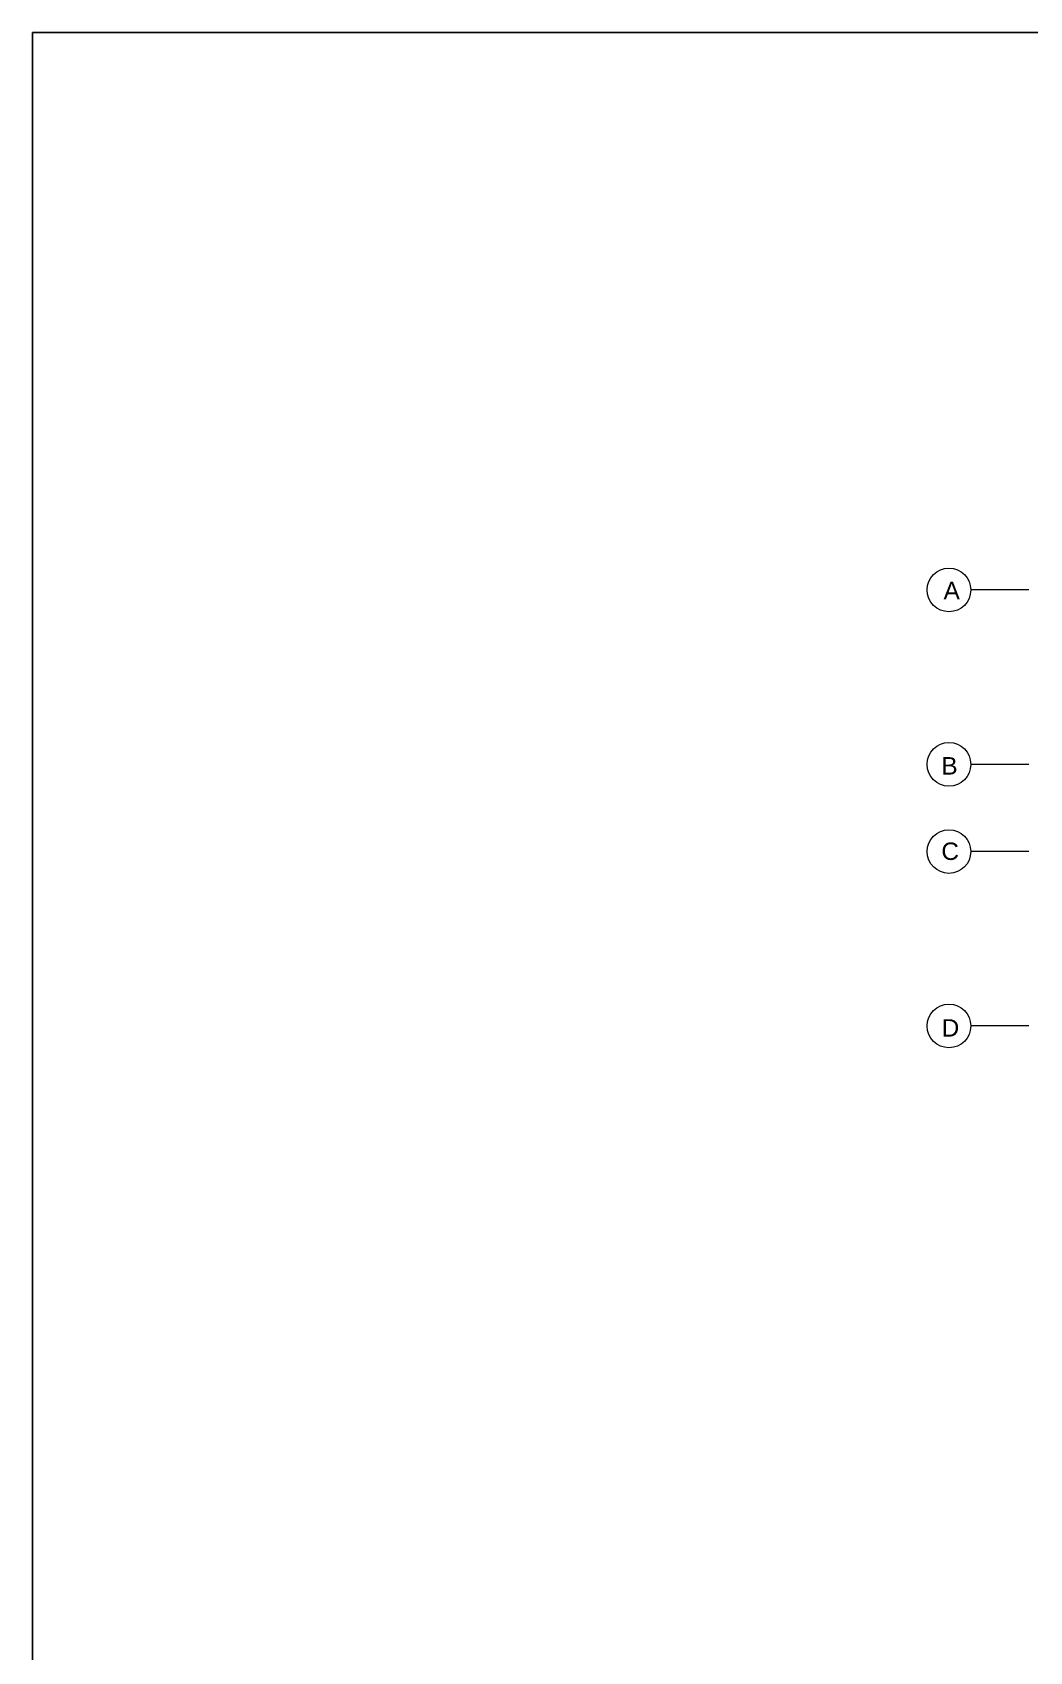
# Model space of a CAD drawing. Header units: millimetres. Extents: x 2391 to 3323, y 1596 to 2537.
# Drawn here: x 2684.7 to 2753.3, y 2425.8 to 2537.2 of the extents above; entities that cross this region are included whole.
import ezdxf

# ---------------------------------------------------------------- set-up
doc = ezdxf.new("R2010")
doc.units = ezdxf.units.MM
doc.layers.add('doors and windows schedule', color=11, linetype='Continuous')
doc.layers.add('Lightning text', color=211, linetype='Continuous')
doc.styles.get("Standard").update_dxf_attribs({"font": 'arial.ttf'})

msp = doc.modelspace()

# ---------------------------------------------------------------- linework, layer by layer
at = {"color": 11, "true_color": 0xf27172}
for p, q in [((2684.734, 2537.196), (2684.734, 1595.546)), ((3323.401, 2537.196), (2684.734, 2537.196))]:
    msp.add_line(p, q, dxfattribs=at)
at = {"layer": 'Lightning text', "linetype": 'ByBlock', "lineweight": 13, "ltscale": 0.02}
for p, q in [((2753.299, 2498.833), (2749.299, 2498.833)), ((2753.299, 2486.833), (2749.299, 2486.833)), ((2753.299, 2480.833), (2749.299, 2480.833)), ((2753.299, 2468.833), (2749.299, 2468.833))]:
    msp.add_line(p, q, dxfattribs=at)
for centre in [(2747.799, 2498.833), (2747.799, 2486.833), (2747.799, 2480.833), (2747.799, 2468.833)]:
    msp.add_circle(centre, 1.5, dxfattribs=at)

# ---------------------------------------------------------------- texts
at = {"layer": 'doors and windows schedule'}
for s, p in [('A', (2747.429, 2498.191)), ('B', (2747.278, 2486.131)), ('C', (2747.276, 2480.255)), ('D', (2747.296, 2468.098))]:
    msp.add_text(s, height=1.2, dxfattribs=at).set_placement(p)

doc.saveas('drawing.dxf')
